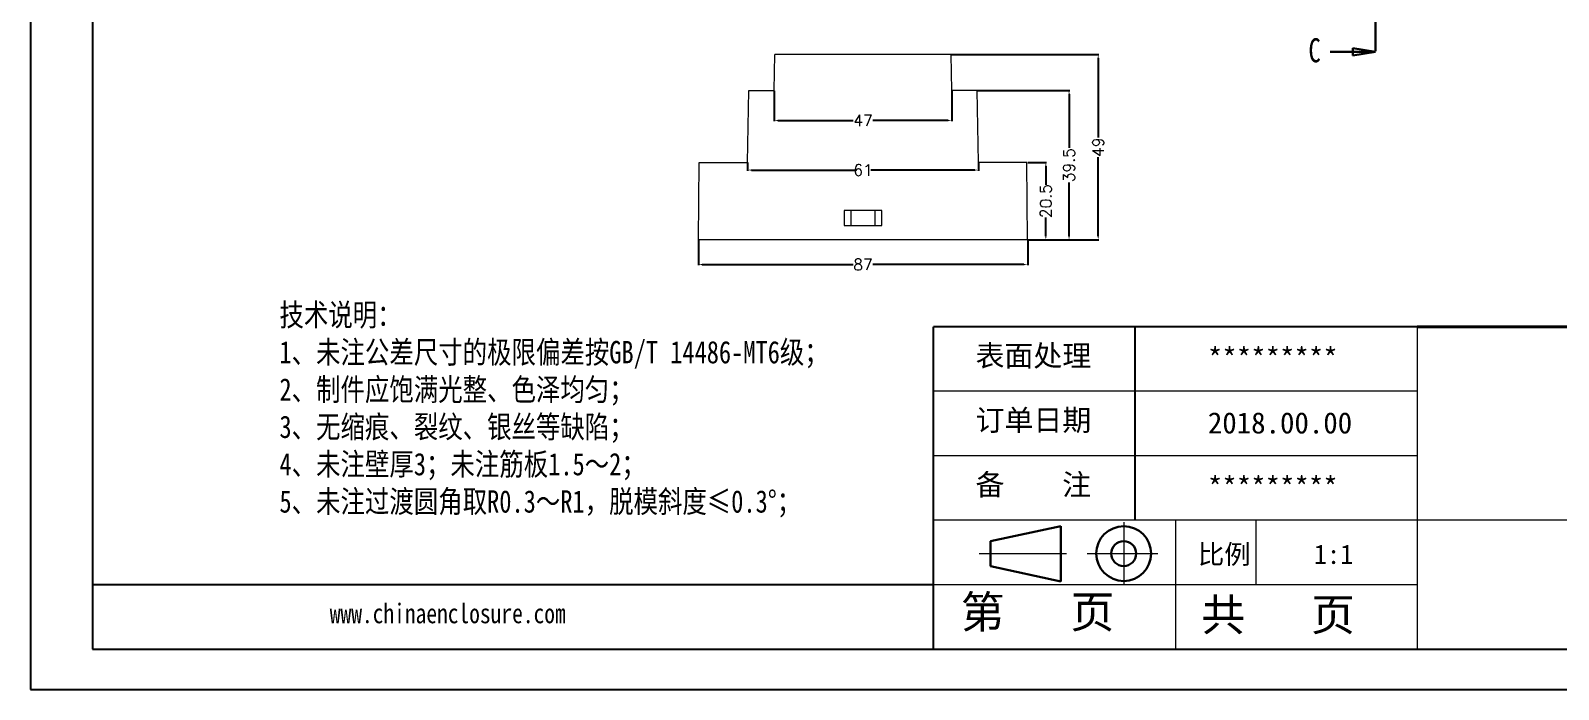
# Model space of a CAD drawing. Header units: inches. Extents: x 2395 to 4256, y 1126 to 1576.
# Drawn here: x 2395.4 to 2799, y 1128.8 to 1302.9 of the extents above; entities that cross this region are included whole.
import ezdxf

# ---------------------------------------------------------------- set-up
doc = ezdxf.new("R2010")
doc.units = ezdxf.units.IN
doc.header["$LTSCALE"] = 15
doc.linetypes.add('CENTER2', pattern=[28.575, 19.05, -3.175, 3.175, -3.175])
doc.linetypes.add('PHANTOM', pattern=[12.7, 6.35, -1.27, 1.27, -1.27, 1.27, -1.27])
doc.layers.add('文字', color=81, linetype='Continuous')
for name, color, linetype, lineweight in [('粗实线', 7, 'Continuous', 30), ('细实线', 3, 'Continuous', 9), ('细点划线', 2, 'CENTER2', 9)]:
    doc.layers.add(name, color=color, linetype=linetype, lineweight=lineweight)
doc.styles.add('SLDTEXTSTYLE0', font='TXT', dxfattribs={"width": 0.75})
doc.styles.get("Standard").update_dxf_attribs({"font": 'txt', "bigfont": 'gbcbig.shx'})
doc.styles.add('宋体', font='', dxfattribs={"width": 0.8, "height": 3.5})
doc.styles.get('宋体').set_extended_font_data('SimSun')
doc.dimstyles.new('3', dxfattribs={"dimtxt": 3, "dimasz": 1, "dimexe": 0.18, "dimexo": 0.0625, "dimgap": 0.09, "dimtad": 0, "dimdsep": 46, "dimtxsty": 'Standard', "dimcen": 1, "dimclrd": 3, "dimclre": 3, "dimadec": 0, "dimazin": 2, "dimtfac": 1, "dimtofl": 0, "dimtmove": 0, "dimatfit": 3, "dimfxl": 1, "dimtolj": 1, "dimtzin": 0, "dimarcsym": 0})

# ---------------------------------------------------------------- blocks, each defined once
blk = doc.blocks.new('_CLOSED')
at = {"color": 0, "linetype": 'ByBlock', "lineweight": -2}
for p, q in [((-1, 0.166667), (0, 0)), ((-1, 0.166667), (-1, -0.166667)), ((0, 0), (-1, -0.166667)), ((0, 0), (-1, 0))]:
    blk.add_line(p, q, dxfattribs=at)
blk = doc.blocks.new('*D398')
at = {"color": 3, "lineweight": -2}
for p, q in [((2571.78, 1247.48), (2571.78, 1240.85)), ((2658.78, 1247.48), (2658.78, 1240.85)), ((2572.78, 1241.03), (2612.69, 1241.03)), ((2657.78, 1241.03), (2617.87, 1241.03))]:
    blk.add_line(p, q, dxfattribs=at)
at = {"color": 3}
for points in [[(2572.78, 1241.19), (2572.78, 1240.86), (2571.78, 1241.03)], [(2657.78, 1241.19), (2657.78, 1240.86), (2658.78, 1241.03)]]:
    blk.add_solid(points, dxfattribs=at)
at = {"layer": 'Defpoints', "color": 0}
for p in [(2571.78, 1247.55), (2658.78, 1247.55), (2658.78, 1241.03)]:
    blk.add_point(p, dxfattribs=at)
at = {"color": 0, "insert": (2615.28, 1241.03), "char_height": 3, "attachment_point": 5}
blk.add_mtext('\\A1;87', dxfattribs=at)
blk = doc.blocks.new('*D399')
at = {"color": 3, "lineweight": -2}
for p, q in [((2584.78, 1267.98), (2584.78, 1265.83)), ((2645.78, 1267.98), (2645.78, 1265.83)), ((2585.78, 1266.01), (2613.19, 1266.01)), ((2644.78, 1266.01), (2617.37, 1266.01))]:
    blk.add_line(p, q, dxfattribs=at)
at = {"color": 3}
for points in [[(2585.78, 1266.18), (2585.78, 1265.85), (2584.78, 1266.01)], [(2644.78, 1266.18), (2644.78, 1265.85), (2645.78, 1266.01)]]:
    blk.add_solid(points, dxfattribs=at)
at = {"layer": 'Defpoints', "color": 0}
for p in [(2584.78, 1268.05), (2645.78, 1268.05), (2645.78, 1266.01)]:
    blk.add_point(p, dxfattribs=at)
at = {"color": 0, "insert": (2615.28, 1266.01), "char_height": 3, "attachment_point": 5}
blk.add_mtext('\\A1;61', dxfattribs=at)
blk = doc.blocks.new('*D400')
at = {"color": 3, "lineweight": -2}
for p, q in [((2591.78, 1286.98), (2591.78, 1278.95)), ((2638.78, 1286.98), (2638.78, 1278.95)), ((2592.78, 1279.13), (2612.69, 1279.13)), ((2637.78, 1279.13), (2617.87, 1279.13))]:
    blk.add_line(p, q, dxfattribs=at)
at = {"color": 3}
for points in [[(2592.78, 1279.3), (2592.78, 1278.97), (2591.78, 1279.13)], [(2637.78, 1279.3), (2637.78, 1278.97), (2638.78, 1279.13)]]:
    blk.add_solid(points, dxfattribs=at)
at = {"layer": 'Defpoints', "color": 0}
for p in [(2591.78, 1287.05), (2638.78, 1287.05), (2638.78, 1279.13)]:
    blk.add_point(p, dxfattribs=at)
at = {"color": 0, "insert": (2615.28, 1279.13), "char_height": 3, "attachment_point": 5}
blk.add_mtext('\\A1;47', dxfattribs=at)
blk = doc.blocks.new('*D401')
at = {"color": 3, "lineweight": -2}
for p, q in [((2658.84, 1268.05), (2663.76, 1268.05)), ((2663.58, 1267.05), (2663.58, 1262.14)), ((2663.58, 1248.55), (2663.58, 1253.46)), ((2658.84, 1247.55), (2663.76, 1247.55))]:
    blk.add_line(p, q, dxfattribs=at)
at = {"color": 3}
for points in [[(2663.41, 1267.05), (2663.75, 1267.05), (2663.58, 1268.05)], [(2663.41, 1248.55), (2663.75, 1248.55), (2663.58, 1247.55)]]:
    blk.add_solid(points, dxfattribs=at)
at = {"layer": 'Defpoints', "color": 0}
for p in [(2658.78, 1268.05), (2663.58, 1268.05), (2658.78, 1247.55)]:
    blk.add_point(p, dxfattribs=at)
at = {"color": 0, "insert": (2663.58, 1257.8), "char_height": 3, "attachment_point": 5, "rotation": 90}
blk.add_mtext('\\A1;20.5', dxfattribs=at)
blk = doc.blocks.new('*D402')
at = {"color": 3, "lineweight": -2}
for p, q in [((2645.49, 1287.05), (2669.89, 1287.05)), ((2669.71, 1286.05), (2669.71, 1271.89)), ((2669.71, 1248.55), (2669.71, 1262.71)), ((2658.84, 1247.55), (2669.89, 1247.55))]:
    blk.add_line(p, q, dxfattribs=at)
at = {"color": 3}
for points in [[(2669.55, 1286.05), (2669.88, 1286.05), (2669.71, 1287.05)], [(2669.55, 1248.55), (2669.88, 1248.55), (2669.71, 1247.55)]]:
    blk.add_solid(points, dxfattribs=at)
at = {"layer": 'Defpoints', "color": 0}
for p in [(2645.43, 1287.05), (2658.78, 1247.55), (2669.71, 1247.55)]:
    blk.add_point(p, dxfattribs=at)
at = {"color": 0, "insert": (2669.71, 1267.3), "char_height": 3, "attachment_point": 5, "rotation": 90}
blk.add_mtext('\\A1;39.5', dxfattribs=at)
blk = doc.blocks.new('*D403')
at = {"color": 3, "lineweight": -2}
for p, q in [((2638.64, 1296.55), (2677.59, 1296.55)), ((2677.41, 1295.55), (2677.41, 1274.64)), ((2677.41, 1248.55), (2677.41, 1269.46)), ((2658.84, 1247.55), (2677.59, 1247.55))]:
    blk.add_line(p, q, dxfattribs=at)
at = {"color": 3}
for points in [[(2677.25, 1295.55), (2677.58, 1295.55), (2677.41, 1296.55)], [(2677.25, 1248.55), (2677.58, 1248.55), (2677.41, 1247.55)]]:
    blk.add_solid(points, dxfattribs=at)
at = {"layer": 'Defpoints', "color": 0}
for p in [(2638.58, 1296.55), (2658.78, 1247.55), (2677.41, 1247.55)]:
    blk.add_point(p, dxfattribs=at)
at = {"color": 0, "insert": (2677.41, 1272.05), "char_height": 3, "attachment_point": 5, "rotation": 90}
blk.add_mtext('\\A1;49', dxfattribs=at)

msp = doc.modelspace()

# ---------------------------------------------------------------- linework, layer by layer
for p, q in [((2395.36, 1576.032), (2395.36, 1128.767)), ((2411.728, 1565.383), (2411.728, 1139.416)), ((2395.36, 1335.834), (2395.36, 1128.767)), ((2761.691, 1224.61), (2633.901, 1224.61)), ((2633.901, 1139.416), (2633.901, 1224.61)), ((2687.147, 1173.494), (2687.147, 1224.61)), ((2633.901, 1156.455), (2411.728, 1156.455)), ((2411.728, 1139.416), (3017.271, 1139.416)), ((2395.36, 1128.767), (3027.92, 1128.767)), ((2395.36, 1128.767), (2688.212, 1128.767))]:
    msp.add_line(p, q)
at = {"color": 1, "linetype": 'PHANTOM', "lineweight": 30}
msp.add_line((2750.661, 1468.906), (2750.661, 1297.268), dxfattribs=at)
at = {"color": 7, "linetype": 'Continuous', "lineweight": 15}
for p, q in [((2591.779, 1287.046), (2591.979, 1296.546)), ((2638.579, 1296.546), (2591.979, 1296.546)), ((2638.779, 1287.046), (2638.579, 1296.546)), ((2584.779, 1268.046), (2585.129, 1287.046)), ((2585.129, 1287.046), (2591.779, 1287.046)), ((2645.429, 1287.046), (2638.779, 1287.046)), ((2645.779, 1268.046), (2645.429, 1287.046)), ((2571.779, 1247.546), (2571.979, 1268.046)), ((2571.979, 1268.046), (2584.779, 1268.046)), ((2658.579, 1268.046), (2645.779, 1268.046)), ((2658.779, 1247.546), (2658.579, 1268.046)), ((2610.279, 1255.346), (2610.279, 1251.346)), ((2620.279, 1255.346), (2610.279, 1255.346)), ((2612.129, 1251.346), (2612.129, 1255.346)), ((2618.429, 1255.346), (2618.429, 1251.346)), ((2620.279, 1251.346), (2620.279, 1255.346)), ((2610.279, 1251.346), (2620.279, 1251.346)), ((2658.779, 1247.546), (2571.779, 1247.546))]:
    msp.add_line(p, q, dxfattribs=at)
at = {"color": 7, "linetype": 'Continuous', "lineweight": 30}
msp.add_line((2738.661, 1297.268), (2750.661, 1297.268), dxfattribs=at)
at = {"layer": '粗实线', "color": 7, "lineweight": 40}
msp.add_line((3017.271, 1224.61), (2761.691, 1224.61), dxfattribs=at)
at = {"layer": '粗实线', "color": 7}
for p, q in [((2667.576, 1171.899), (2648.958, 1167.953)), ((2667.576, 1171.899), (2667.576, 1157.309)), ((2648.958, 1167.953), (2648.958, 1161.369)), ((2648.958, 1161.369), (2667.576, 1157.309))]:
    msp.add_line(p, q, dxfattribs=at)
for radius in [7.238, 3.292]:
    msp.add_circle((2684.145, 1164.661), radius, dxfattribs=at)
at = {"layer": '细实线', "color": 7}
for p, q in [((2761.691, 1224.61), (2761.691, 1139.416)), ((2761.691, 1207.571), (2633.901, 1207.571)), ((2761.691, 1190.532), (2633.901, 1190.532)), ((3017.271, 1173.494), (2633.901, 1173.494)), ((2697.796, 1173.494), (2697.796, 1139.416)), ((2719.094, 1173.494), (2719.094, 1156.455)), ((2761.691, 1156.455), (2633.901, 1156.455))]:
    msp.add_line(p, q, dxfattribs=at)
at = {"layer": '细点划线', "color": 7}
for p, q in [((2684.145, 1172.993), (2684.145, 1156.455)), ((2645.99, 1164.661), (2669.002, 1164.661)), ((2674.465, 1164.661), (2693.172, 1164.661))]:
    msp.add_line(p, q, dxfattribs=at)

# ---------------------------------------------------------------- block references
at = {"color": 7, "linetype": 'Continuous', "lineweight": 30, "xscale": 6, "yscale": 6}
msp.add_blockref('_CLOSED', (2750.661, 1297.268), dxfattribs=at)

# ---------------------------------------------------------------- texts
at = {"color": 7, "linetype": 'Continuous', "insert": (2732.962, 1300.842), "char_height": 6.35, "attachment_point": 1, "style": 'SLDTEXTSTYLE0'}
msp.add_mtext('C', dxfattribs=at)
at = {"char_height": 5.60346, "width": 3184.7248, "attachment_point": 1}
for s, insert in [('{\\fSimHei|b0|i0|c134|p49;表面处理}', (2645.013, 1219.774)), ('{\\fSimHei|b0|i0|c134|p49;*********}', (2706.386, 1219.053)), ('{\\fSimHei|b0|i0|c134|p49;订单日期}', (2645.013, 1202.735)), ('{\\fSimHei|b0|i0|c134|p49;2018.00.00}', (2706.386, 1202.015)), ('{\\fSimHei|b0|i0|c134|p49;备    注}', (2645.013, 1185.697)), ('{\\fSimHei|b0|i0|c134|p49;*********}', (2706.386, 1184.976))]:
    msp.add_mtext(s, dxfattribs=dict(at, insert=insert))
at = {"layer": '文字', "color": 0, "attachment_point": 1, "style": '宋体'}
for s, insert, char_height, width in [('{\\H1.111x;技术说明：\\P1、未注公差尺寸的极限偏差按GB/T 14486-MT6级；\\P2、制件应饱满光整、色泽均匀；\\P3、无缩痕、裂纹、银丝等缺陷；\\P4、未注壁厚3；未注筋板1.5～2；\\P5、未注过渡圆角取R0.3～R1，脱模斜度≤0.3%%D；}', (2461.112, 1230.716), 5.32458, 186.91325), ('www.chinaenclosure.com', (2474.411, 1151.469), 5.20626, 91.46899)]:
    msp.add_mtext(s, dxfattribs=dict(at, insert=insert, char_height=char_height, width=width))
at = {"layer": '细实线', "color": 7, "attachment_point": 1}
for s, insert, char_height, width in [('{\\fSimSun|b0|i0|c134|p54;比例}', (2703.759, 1167.041), 5.1116, 22.43834), ('{\\fSimSun|b0|i0|c134|p54;1:1}', (2734.376, 1167.041), 5.1116, 22.43834), ('{\\fSimSun|b0|i0|c134|p54;第   页}', (2641.07, 1153.526), 8.51933, 63.895), ('{\\fSimSun|b0|i0|c134|p54; 共   页}', (2698.839, 1152.803), 8.51933, 63.895)]:
    msp.add_mtext(s, dxfattribs=dict(at, insert=insert, char_height=char_height, width=width))

# ---------------------------------------------------------------- dimensions: what is measured, and where the dimension line sits
for base, p1, p2, picture, middle in [((2677.413, 1247.546), (2638.579, 1296.546), (2658.779, 1247.546), '*D403', (2677.413, 1272.046)), ((2669.712, 1247.546), (2645.429, 1287.046), (2658.779, 1247.546), '*D402', (2669.712, 1267.296)), ((2663.58, 1268.046), (2658.779, 1247.546), (2658.779, 1268.046), '*D401', (2663.58, 1257.796))]:
    dim = msp.add_linear_dim(base=base, p1=p1, p2=p2, angle=90, dimstyle='3')
    dim.commit()
    dim.dimension.update_dxf_attribs({"geometry": picture, "text_midpoint": middle})
for base, p1, p2, picture, middle in [((2638.779, 1279.134), (2591.779, 1287.046), (2638.779, 1287.046), '*D400', (2615.279, 1279.134)), ((2645.779, 1266.012), (2584.779, 1268.046), (2645.779, 1268.046), '*D399', (2615.279, 1266.012)), ((2658.779, 1241.027), (2571.779, 1247.546), (2658.779, 1247.546), '*D398', (2615.279, 1241.027))]:
    dim = msp.add_linear_dim(base=base, p1=p1, p2=p2, dimstyle='3')
    dim.commit()
    dim.dimension.update_dxf_attribs({"geometry": picture, "text_midpoint": middle})

doc.saveas('drawing.dxf')
